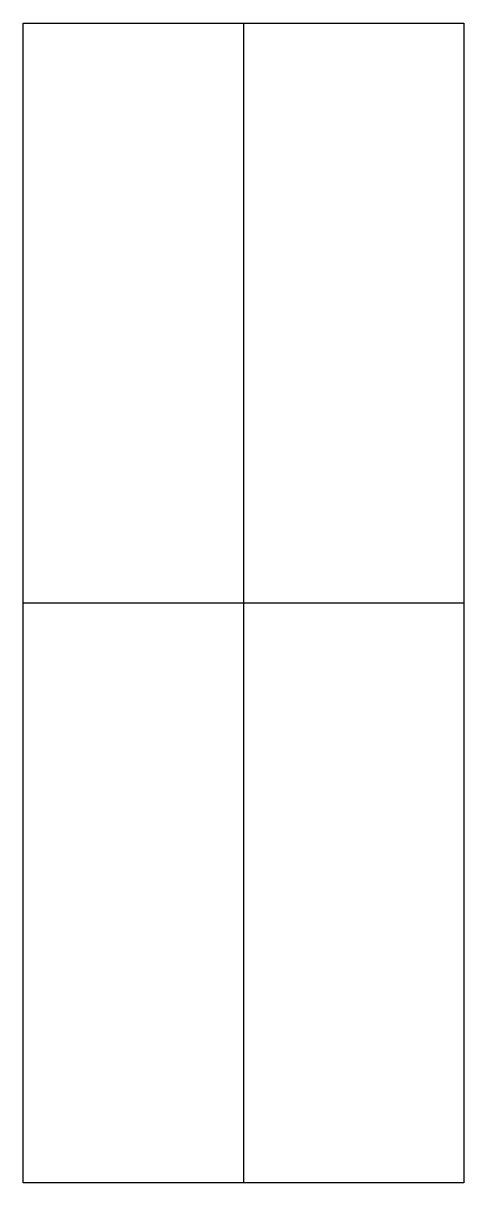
# Model space of a CAD drawing. Header units: millimetres. Extents: x -19 to 19, y -50 to 50.
import ezdxf

# ---------------------------------------------------------------- set-up
doc = ezdxf.new("R2010")
doc.units = ezdxf.units.MM
doc.layers.get('0').update_dxf_attribs({"linetype": 'CONTINUOUS'})

msp = doc.modelspace()

# ---------------------------------------------------------------- linework, layer by layer
for p, q in [((0, 50), (0, -50)), ((19, 0), (-19, 0))]:
    msp.add_line(p, q)
msp.add_lwpolyline([(-19, 50), (19, 50), (19, -50), (-19, -50)], close=True)

doc.saveas('drawing.dxf')
